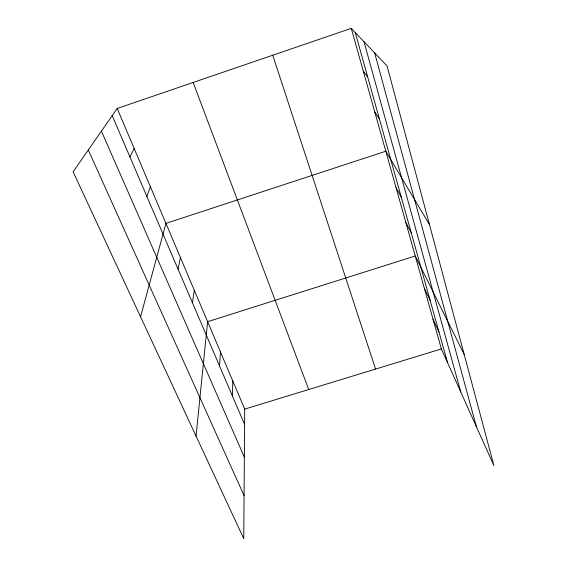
<?xml version="1.0" encoding="UTF-8"?>
<svg xmlns="http://www.w3.org/2000/svg" width="567" height="567" viewBox="0 0 567 567"><rect width="100%" height="100%" fill="white"/><g stroke="black" fill="none" stroke-linecap="round" stroke-linejoin="round"><path stroke-width="0.85" d="M117.192 108.46L244.703 409.098L243.753 538.65L73.108 171.78L117.192 108.46L351.264 28.35L387.063 65.956L493.892 465.557L441.374 348.939L351.264 28.35M232.314 395.759L232.81 381.052M219.557 365.984L220.464 351.937M196.04 436.073L207.628 321.68L415.25 256L464.175 354.403M192.454 302.757L194.283 290.219M178.052 269.155L180.398 257.482M140.566 316.811L165.94 223.391L385.801 151.226L429.474 224.61M146.86 196.388L150.397 186.756M129.949 156.924L134.166 148.483M244.703 409.098L441.374 348.939M363.298 71.18L367.664 76.906M374.801 112.096L379.486 119.205M396.028 187.599L401.259 197.075M405.837 222.498L411.295 232.98M424.3 288.192L430.155 300.432M433.004 319.15L439.028 332.156M88.289 149.971L244.072 495.622M101.408 131.133L244.356 457.137M112.231 115.59L244.59 424.399M193.156 82.463L308.717 389.515M272.734 55.226L375.574 369.067M355.261 32.553L447.547 362.653M364.014 41.745L460.78 392.031M374.659 52.929L476.386 426.682"/></g></svg>
